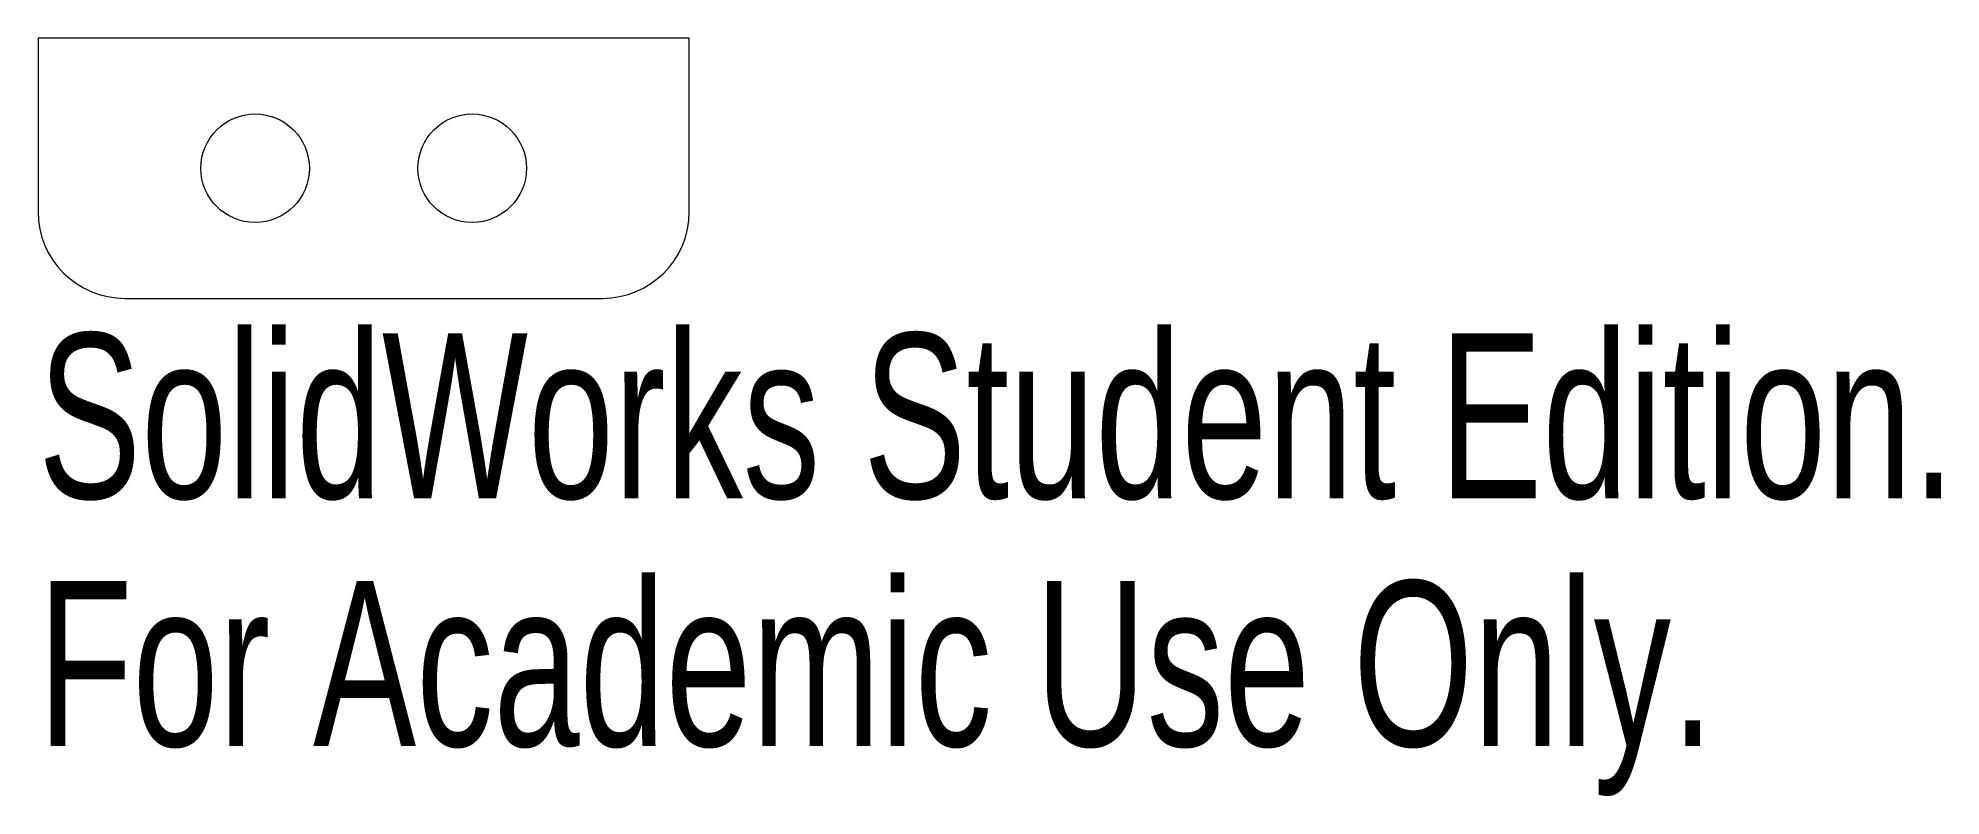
# Model space of a CAD drawing. Header units: inches. Extents: x -0.24 to 1.95, y -0.88 to 0.
import ezdxf

# ---------------------------------------------------------------- set-up
doc = ezdxf.new("R2010")
doc.units = ezdxf.units.IN
doc.header["$MEASUREMENT"] = 0
doc.styles.add('SLDTEXTSTYLE0', font='TXT', dxfattribs={"width": 0.7})

msp = doc.modelspace()

# ---------------------------------------------------------------- linework, layer by layer
at = {"color": 7, "linetype": 'Continuous', "lineweight": 15}
for p, q in [((0.5062, -0.0037), (-0.2438, -0.0037)), ((-0.2438, -0.0037), (-0.2438, -0.2037)), ((0.5062, -0.2037), (0.5062, -0.0037)), ((-0.1438, -0.3037), (0.4062, -0.3037))]:
    msp.add_line(p, q, dxfattribs=at)
for centre in [(0.0062, -0.1537), (0.2562, -0.1537)]:
    msp.add_circle(centre, 0.0625, dxfattribs=at)
for centre, start, end in [((-0.1438, -0.2037), 180, 270), ((0.4062, -0.2037), 270, 0)]:
    msp.add_arc(centre, 0.1, start, end, dxfattribs=at)

# ---------------------------------------------------------------- texts
at = {"color": 7, "linetype": 'Continuous', "char_height": 0.1903, "attachment_point": 1, "style": 'SLDTEXTSTYLE0'}
for s, insert in [('SolidWorks Student Edition.', (-0.2438, -0.3438)), ('For Academic Use Only.', (-0.2438, -0.6293))]:
    msp.add_mtext(s, dxfattribs=dict(at, insert=insert))

doc.saveas('drawing.dxf')
